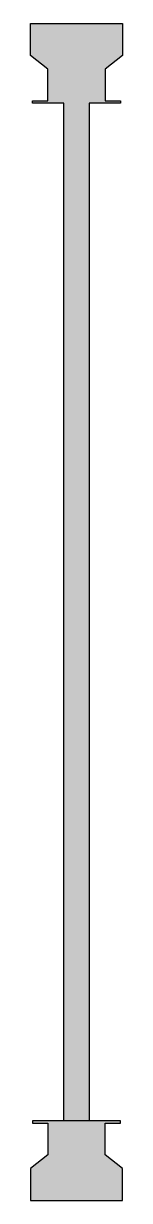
# Model space of a CAD drawing. Header units: metres. Extents: x -40 to 40, y -1025 to 0.
import ezdxf

# ---------------------------------------------------------------- set-up
doc = ezdxf.new("R2010")
doc.units = ezdxf.units.M

# ---------------------------------------------------------------- blocks, each defined once
blk = doc.blocks.new('DI_MONT_80')
at = {"layer": 'MONTANTE'}
h = blk.add_hatch(color=256, dxfattribs=at)
h.dxf.hatch_style = 1
h.paths.add_polyline_path([(-40, 0), (-40, -27.9), (-25, -39.7), (-25, -67.45), (-38.42, -67.45), (-38.42, -69.45), (-11, -69.45), (-11, -955.55), (11, -955.55), (11, -69.45), (38.42, -69.45), (38.42, -67.45), (25, -67.45), (25, -39.7), (40, -27.9), (40, 0), (-40, 0)], is_closed=False)
h = blk.add_hatch(color=256, dxfattribs=at)
h.dxf.hatch_style = 1
h.paths.add_polyline_path([(11, -955.55), (38.42, -955.55), (38.42, -957.55), (25, -957.55), (25, -985.3), (40, -997.1), (40, -1025), (-40, -1025), (-40, -997.1), (-25, -985.3), (-25, -957.55), (-38.42, -957.55), (-38.42, -955.55), (-11, -955.55)])
at = {"layer": 'MONTANTE', "lineweight": -2, "ltscale": 2}
for p, q in [((-40, -27.9), (-40, 0)), ((-40, 0), (40, 0)), ((40, 0), (40, -27.9)), ((-25, -39.7), (-40, -27.9)), ((40, -27.9), (25, -39.7)), ((-25, -67.45), (-25, -39.7)), ((25, -39.7), (25, -67.45)), ((-38.42, -69.45), (-38.42, -67.45)), ((-38.42, -67.45), (-25, -67.45)), ((-11, -69.45), (-38.42, -69.45)), ((-11, -955.55), (-11, -69.45)), ((38.42, -69.45), (11, -69.45)), ((11, -69.45), (11, -955.55)), ((25, -67.45), (38.42, -67.45)), ((38.42, -67.45), (38.42, -69.45)), ((-11, -955.55), (-38.42, -955.55)), ((-38.42, -955.55), (-38.42, -957.55)), ((-38.42, -957.55), (-25, -957.55)), ((-25, -957.55), (-25, -985.3)), ((11, -955.55), (-11, -955.55)), ((11, -955.55), (-11, -955.55)), ((38.42, -955.55), (11, -955.55)), ((25, -985.3), (25, -957.55)), ((25, -957.55), (38.42, -957.55)), ((38.42, -957.55), (38.42, -955.55)), ((-25, -985.3), (-40, -997.1)), ((40, -997.1), (25, -985.3)), ((-40, -997.1), (-40, -1025)), ((40, -1025), (40, -997.1)), ((-40, -1025), (40, -1025))]:
    blk.add_line(p, q, dxfattribs=at)

msp = doc.modelspace()

# ---------------------------------------------------------------- block references
msp.add_blockref('DI_MONT_80', (0, 0))

doc.saveas('drawing.dxf')
